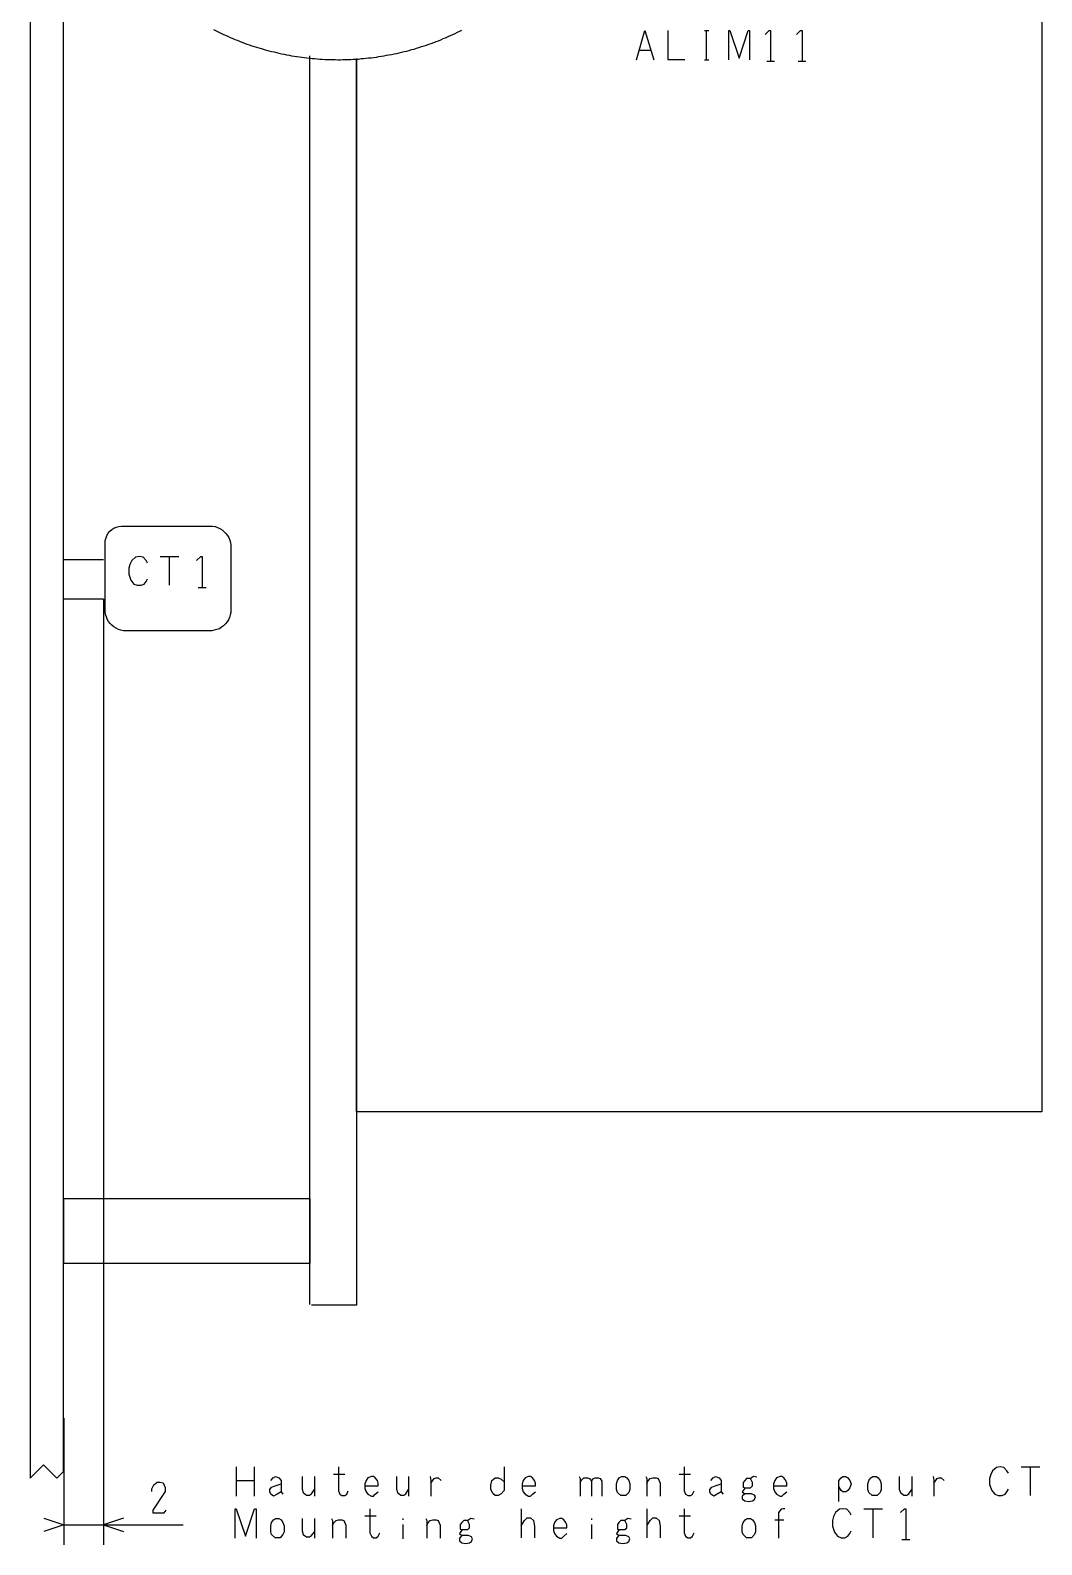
# Model space of a CAD drawing. Extents: x -228 to 961, y -124 to 716.
# Drawn here: x 561.4 to 698, y 202.1 to 406.4 of the extents above; entities that cross this region are included whole.
import ezdxf

# ---------------------------------------------------------------- set-up
doc = ezdxf.new("R2010")
doc.units = 0
doc.layers.add('1', color=1, linetype='CONTINUOUS')

msp = doc.modelspace()

# ---------------------------------------------------------------- linework, layer by layer
at = {"layer": '1'}
for p, q in [((561.42, 653.94), (561.42, 211.09)), ((565.92, 221.87), (565.92, 651.24)), ((697.98, 530.87), (697.98, 260.5)), ((586.18, 406.52), (586.5, 406.35)), ((586.5, 406.35), (586.8, 406.2)), ((586.8, 406.2), (587.13, 406.05)), ((587.13, 406.05), (587.43, 405.9)), ((587.43, 405.9), (587.75, 405.75)), ((587.75, 405.75), (588.08, 405.62)), ((588.08, 405.62), (588.4, 405.47)), ((588.4, 405.47), (588.7, 405.35)), ((588.7, 405.35), (589.03, 405.2)), ((589.03, 405.2), (589.35, 405.07)), ((589.35, 405.07), (589.68, 404.95)), ((589.68, 404.95), (590, 404.82)), ((590, 404.82), (590.33, 404.7)), ((590.33, 404.7), (590.65, 404.57)), ((590.65, 404.57), (590.98, 404.47)), ((614.9, 404.42), (615.23, 404.55)), ((615.23, 404.55), (615.55, 404.65)), ((615.55, 404.65), (615.9, 404.77)), ((615.9, 404.77), (616.23, 404.9)), ((616.23, 404.9), (616.55, 405.02)), ((616.55, 405.02), (616.85, 405.15)), ((616.85, 405.15), (617.18, 405.3)), ((617.18, 405.3), (617.5, 405.42)), ((617.5, 405.42), (617.83, 405.57)), ((617.83, 405.57), (618.15, 405.7)), ((618.15, 405.7), (618.45, 405.85)), ((618.45, 405.85), (618.78, 406)), ((618.78, 406), (619.08, 406.15)), ((619.08, 406.15), (619.4, 406.3)), ((619.4, 406.3), (619.7, 406.45)), ((643.28, 402.42), (644.4, 406.4)), ((644.4, 406.4), (645.6, 402.42)), ((647.5, 406.4), (647.5, 402.5)), ((652.43, 406.4), (653.03, 406.4)), ((652.68, 406.4), (652.68, 402.42)), ((655.73, 402.42), (655.73, 406.4)), ((655.73, 406.4), (655.88, 406.4)), ((655.88, 406.4), (657.13, 402.67)), ((657.13, 402.67), (658.33, 406.4)), ((658.33, 406.4), (658.53, 406.4)), ((658.53, 406.4), (658.53, 402.42)), ((660.65, 405.87), (661.18, 406.4)), ((661.18, 406.4), (661.38, 406.4)), ((661.38, 406.4), (661.38, 402.25)), ((664.88, 405.87), (665.43, 406.4)), ((665.43, 406.4), (665.63, 406.4)), ((665.63, 406.4), (665.63, 402.25)), ((590.98, 404.47), (591.33, 404.35)), ((591.33, 404.35), (591.65, 404.25)), ((591.65, 404.25), (591.98, 404.15)), ((591.98, 404.15), (592.3, 404.05)), ((592.3, 404.05), (592.65, 403.95)), ((592.65, 403.95), (592.98, 403.85)), ((592.98, 403.85), (593.3, 403.75)), ((593.3, 403.75), (593.65, 403.67)), ((593.65, 403.67), (593.98, 403.57)), ((593.98, 403.57), (594.33, 403.5)), ((594.33, 403.5), (594.65, 403.42)), ((594.65, 403.42), (595, 403.35)), ((595, 403.35), (595.35, 403.27)), ((595.35, 403.27), (595.68, 403.2)), ((595.68, 403.2), (596.03, 403.12)), ((596.03, 403.12), (596.38, 403.05)), ((596.38, 403.05), (596.7, 403)), ((596.7, 403), (597.05, 402.95)), ((597.05, 402.95), (597.4, 402.9)), ((597.4, 402.9), (597.75, 402.85)), ((597.75, 402.85), (598.08, 402.8)), ((598.08, 402.8), (598.43, 402.75)), ((598.43, 402.75), (598.78, 402.7)), ((598.78, 402.7), (599.13, 402.67)), ((599.13, 402.67), (599.48, 402.62)), ((599.15, 402.65), (599.15, 402.97)), ((599.15, 234.52), (599.15, 402.6)), ((599.48, 402.62), (599.83, 402.6)), ((599.83, 402.6), (600.15, 402.57)), ((600.15, 402.57), (600.5, 402.55)), ((600.5, 402.55), (600.85, 402.52)), ((600.85, 402.52), (601.2, 402.5)), ((601.2, 402.5), (601.55, 402.5)), ((601.55, 402.5), (601.9, 402.47)), ((604.33, 402.47), (604.68, 402.5)), ((604.68, 402.5), (605.03, 402.52)), ((605.03, 402.52), (605.38, 402.52)), ((605.38, 402.52), (605.73, 402.55)), ((605.45, 402.6), (605.45, 234.45)), ((605.45, 260.5), (605.45, 402.55)), ((605.73, 402.55), (606.08, 402.6)), ((606.08, 402.6), (606.43, 402.62)), ((606.43, 402.62), (606.75, 402.65)), ((606.75, 402.65), (607.1, 402.7)), ((607.1, 402.7), (607.45, 402.72)), ((607.45, 402.72), (607.8, 402.77)), ((607.8, 402.77), (608.15, 402.82)), ((608.15, 402.82), (608.5, 402.87)), ((608.5, 402.87), (608.83, 402.92)), ((608.83, 402.92), (609.18, 402.97)), ((609.18, 402.97), (609.53, 403.05)), ((609.53, 403.05), (609.85, 403.1)), ((609.85, 403.1), (610.2, 403.17)), ((610.2, 403.17), (610.55, 403.25)), ((610.55, 403.25), (610.88, 403.3)), ((610.88, 403.3), (611.23, 403.37)), ((611.23, 403.37), (611.55, 403.47)), ((611.55, 403.47), (611.9, 403.55)), ((611.9, 403.55), (612.25, 403.62)), ((612.25, 403.62), (612.58, 403.72)), ((612.58, 403.72), (612.9, 403.82)), ((612.9, 403.82), (613.25, 403.9)), ((613.25, 403.9), (613.58, 404)), ((613.58, 404), (613.9, 404.1)), ((613.9, 404.1), (614.25, 404.22)), ((614.25, 404.22), (614.58, 404.32)), ((614.58, 404.32), (614.9, 404.42)), ((643.68, 403.75), (645.2, 403.75)), ((647.5, 402.5), (649.78, 402.5)), ((601.9, 402.47), (602.25, 402.47)), ((602.25, 402.47), (602.6, 402.47)), ((602.6, 402.47), (602.95, 402.45)), ((602.95, 402.45), (603.3, 402.45)), ((603.3, 402.45), (603.63, 402.47)), ((603.63, 402.47), (603.98, 402.47)), ((603.98, 402.47), (604.33, 402.47)), ((652.43, 402.42), (653.03, 402.42)), ((660.85, 402.25), (661.9, 402.25)), ((665.08, 402.25), (666.15, 402.25)), ((572.42, 339.08), (572.72, 339.28)), ((572.72, 339.28), (573.02, 339.4)), ((573.02, 339.4), (573.37, 339.5)), ((573.37, 339.5), (573.72, 339.55)), ((573.72, 339.55), (573.82, 339.55)), ((573.82, 339.55), (574.37, 339.55)), ((574.37, 339.55), (585.67, 339.55)), ((585.67, 339.55), (586.02, 339.53)), ((586.02, 339.53), (586.37, 339.48)), ((586.37, 339.48), (586.7, 339.35)), ((586.7, 339.35), (587.02, 339.23)), ((587.02, 339.23), (587.32, 339.03)), ((571.52, 337.25), (571.55, 337.6)), ((571.52, 328.78), (571.52, 337.25)), ((571.55, 337.6), (571.65, 337.95)), ((571.65, 337.95), (571.77, 338.28)), ((571.77, 338.28), (571.95, 338.58)), ((571.95, 338.58), (572.17, 338.85)), ((572.17, 338.85), (572.42, 339.08)), ((587.32, 339.03), (587.57, 338.8)), ((587.57, 338.8), (587.82, 338.55)), ((587.82, 338.55), (588.05, 338.28)), ((588.05, 338.28), (588.22, 337.98)), ((588.22, 337.98), (588.35, 337.65)), ((588.35, 337.65), (588.45, 337.33)), ((588.45, 337.33), (588.5, 336.98)), ((575.65, 335.35), (575.13, 334.9)), ((576.13, 335.42), (575.65, 335.35)), ((576.65, 335.35), (576.13, 335.42)), ((577.05, 334.9), (576.65, 335.35)), ((578.98, 335.42), (581.5, 335.42)), ((580.18, 335.42), (580.18, 331.55)), ((583.88, 334.9), (584.43, 335.42)), ((584.43, 335.42), (584.63, 335.42)), ((584.63, 335.42), (584.63, 331.27)), ((588.5, 336.98), (588.5, 336.73)), ((588.5, 336.73), (588.5, 328.23)), ((565.93, 335.05), (571.3, 335.05)), ((574.88, 334.37), (574.73, 333.85)), ((574.73, 333.85), (574.73, 333.05)), ((574.73, 333.05), (575, 332.25)), ((575.13, 334.9), (574.88, 334.37)), ((577.25, 334.55), (577.05, 334.9)), ((575, 332.25), (575.4, 331.72)), ((575.4, 331.72), (575.85, 331.55)), ((575.85, 331.55), (576.4, 331.55)), ((576.4, 331.55), (576.8, 331.72)), ((576.8, 331.72), (577.05, 332.07)), ((577.05, 332.07), (577.25, 332.42)), ((584.08, 331.27), (585.15, 331.27)), ((571.3, 329.67), (565.93, 329.67)), ((571.3, 329.67), (571.3, 202.12)), ((571.52, 328.23), (571.52, 328.78)), ((571.55, 327.98), (571.52, 328.23)), ((571.6, 327.63), (571.55, 327.98)), ((571.7, 327.3), (571.6, 327.63)), ((571.82, 326.98), (571.7, 327.3)), ((572, 326.68), (571.82, 326.98)), ((588.17, 326.9), (588, 326.6)), ((588.32, 327.2), (588.17, 326.9)), ((588.42, 327.55), (588.32, 327.2)), ((588.5, 327.88), (588.42, 327.55)), ((588.5, 328.23), (588.5, 327.88)), ((572.22, 326.4), (572, 326.68)), ((572.45, 326.15), (572.22, 326.4)), ((572.72, 325.93), (572.45, 326.15)), ((573.02, 325.75), (572.72, 325.93)), ((573.35, 325.6), (573.02, 325.75)), ((573.67, 325.5), (573.35, 325.6)), ((574.02, 325.43), (573.67, 325.5)), ((574.37, 325.4), (574.02, 325.43)), ((585.67, 325.4), (574.37, 325.4)), ((585.95, 325.43), (585.67, 325.4)), ((586.27, 325.48), (585.95, 325.43)), ((586.62, 325.58), (586.27, 325.48)), ((586.95, 325.7), (586.62, 325.58)), ((587.25, 325.88), (586.95, 325.7)), ((587.52, 326.08), (587.25, 325.88)), ((587.77, 326.33), (587.52, 326.08)), ((588, 326.6), (587.77, 326.33)), ((697.98, 260.5), (605.45, 260.5)), ((565.93, 240.05), (565.93, 248.82)), ((565.93, 248.82), (599.15, 248.82)), ((599.15, 248.82), (599.15, 240.05)), ((599.15, 240.05), (565.93, 240.05)), ((605.45, 234.45), (599.4, 234.45)), ((565.92, 211.99), (565.92, 221.87)), ((565.93, 219.17), (565.93, 202.12)), ((561.42, 211.09), (563.22, 212.89)), ((563.22, 212.89), (565.02, 211.09)), ((589.23, 212.62), (589.23, 208.65)), ((591.63, 212.62), (591.63, 208.65)), ((603.03, 212.62), (603.03, 209.37)), ((625.38, 212.62), (625.38, 209.45)), ((649.7, 212.62), (649.7, 209.37)), ((691.88, 212.55), (691.35, 212.1)), ((692.35, 212.62), (691.88, 212.55)), ((692.88, 212.55), (692.35, 212.62)), ((693.28, 212.1), (692.88, 212.55)), ((695.2, 212.62), (697.73, 212.62)), ((696.4, 212.62), (696.4, 208.75)), ((565.02, 211.09), (565.92, 211.99)), ((578.1, 210.22), (578.55, 210.57)), ((578.55, 210.57), (578.95, 210.57)), ((578.95, 210.57), (579.35, 210.47)), ((579.35, 210.47), (579.63, 209.85)), ((589.23, 210.77), (591.63, 210.77)), ((593.88, 210.77), (594.2, 211.12)), ((594.2, 211.12), (594.55, 211.3)), ((594.55, 211.3), (595, 211.12)), ((595, 211.12), (595.28, 210.77)), ((595.28, 210.77), (595.28, 210.32)), ((598.13, 211.3), (598.13, 209.62)), ((599.78, 211.3), (599.78, 208.65)), ((602.38, 211.65), (603.9, 211.65)), ((606.75, 210.77), (606.6, 210.32)), ((607, 211.12), (606.75, 210.77)), ((607.48, 211.3), (607, 211.12)), ((607.75, 211.3), (607.48, 211.3)), ((608, 211.12), (607.75, 211.3)), ((608.28, 210.77), (608, 211.12)), ((608.4, 210.42), (608.28, 210.77)), ((610.85, 211.3), (610.85, 209.62)), ((612.5, 211.3), (612.5, 208.65)), ((615.43, 211.3), (615.5, 210.77)), ((615.5, 210.42), (615.95, 211.05)), ((615.5, 210.77), (615.5, 208.65)), ((615.95, 211.05), (616.23, 211.12)), ((616.23, 211.12), (616.5, 211.12)), ((616.5, 211.12), (616.9, 210.77)), ((623.58, 210.15), (623.73, 210.77)), ((623.73, 210.77), (624.18, 211.12)), ((624.18, 211.12), (624.58, 211.12)), ((624.58, 211.12), (624.98, 210.95)), ((624.98, 210.95), (625.38, 210.6)), ((627.98, 210.77), (627.83, 210.32)), ((628.23, 211.12), (627.98, 210.77)), ((628.7, 211.3), (628.23, 211.12)), ((628.95, 211.3), (628.7, 211.3)), ((629.23, 211.12), (628.95, 211.3)), ((629.5, 210.77), (629.23, 211.12)), ((629.63, 210.42), (629.5, 210.77)), ((635.53, 211.3), (635.65, 211.05)), ((635.65, 211.05), (635.65, 208.65)), ((635.65, 210.42), (635.78, 210.77)), ((635.78, 210.77), (636.18, 211.12)), ((636.18, 211.12), (636.65, 211.12)), ((636.65, 211.12), (636.93, 211.05)), ((636.93, 211.05), (637.18, 210.7)), ((637.18, 210.7), (637.45, 211.05)), ((637.18, 210.7), (637.18, 208.65)), ((637.45, 211.05), (637.7, 211.12)), ((637.7, 211.12), (638.1, 211.12)), ((638.1, 211.12), (638.38, 211.05)), ((638.38, 211.05), (638.58, 210.7)), ((638.58, 210.7), (638.58, 208.65)), ((640.55, 210.32), (640.7, 210.77)), ((640.7, 210.77), (640.95, 211.12)), ((640.95, 211.12), (641.23, 211.3)), ((641.23, 211.3), (641.7, 211.3)), ((641.7, 211.3), (641.95, 211.12)), ((641.95, 211.12), (642.23, 210.77)), ((642.23, 210.77), (642.35, 210.32)), ((644.55, 211.3), (644.68, 211.05)), ((644.68, 211.05), (644.68, 208.65)), ((644.68, 210.32), (644.8, 210.7)), ((644.8, 210.7), (645.13, 211.05)), ((645.13, 211.05), (645.48, 211.12)), ((645.48, 211.12), (645.93, 211.12)), ((645.93, 211.12), (646.2, 211.05)), ((646.2, 211.05), (646.48, 210.42)), ((649.05, 211.65), (650.58, 211.65)), ((653.3, 210.77), (653.63, 211.12)), ((653.63, 211.12), (653.95, 211.3)), ((653.95, 211.3), (654.43, 211.12)), ((654.43, 211.12), (654.68, 210.77)), ((654.68, 210.77), (654.68, 210.32)), ((657.88, 210.77), (657.68, 210.52)), ((657.68, 210.52), (657.68, 209.9)), ((658.13, 211.05), (657.88, 210.77)), ((658.68, 211.05), (658.13, 211.05)), ((659.05, 211.3), (658.68, 211.05)), ((658.8, 210.77), (658.68, 211.05)), ((658.93, 210.52), (658.8, 210.77)), ((658.93, 210.07), (658.93, 210.52)), ((659.53, 211.22), (659.05, 211.3)), ((661.93, 210.77), (661.78, 210.32)), ((662.18, 211.12), (661.93, 210.77)), ((662.65, 211.3), (662.18, 211.12)), ((662.9, 211.3), (662.65, 211.3)), ((663.18, 211.12), (662.9, 211.3)), ((663.45, 210.77), (663.18, 211.12)), ((663.58, 210.42), (663.45, 210.77)), ((670.6, 210.77), (670.88, 211.12)), ((670.6, 207.95), (670.6, 210.77)), ((670.88, 211.12), (671.13, 211.3)), ((671.13, 211.3), (671.53, 211.3)), ((671.53, 211.3), (671.8, 211.12)), ((671.8, 211.12), (672.05, 210.77)), ((672.05, 210.77), (672.25, 210.32)), ((674.5, 210.32), (674.65, 210.77)), ((674.65, 210.77), (674.9, 211.12)), ((674.9, 211.12), (675.18, 211.3)), ((675.18, 211.3), (675.65, 211.3)), ((675.65, 211.3), (675.9, 211.12)), ((675.9, 211.12), (676.18, 210.77)), ((676.18, 210.77), (676.3, 210.32)), ((678.75, 211.3), (678.75, 209.62)), ((680.43, 211.3), (680.43, 208.65)), ((683.33, 211.3), (683.4, 210.77)), ((683.4, 210.42), (683.85, 211.05)), ((683.4, 210.77), (683.4, 208.65)), ((683.85, 211.05), (684.13, 211.12)), ((684.13, 211.12), (684.4, 211.12)), ((684.4, 211.12), (684.8, 210.77)), ((691.1, 211.57), (690.95, 211.05)), ((690.95, 211.05), (690.95, 210.25)), ((691.35, 212.1), (691.1, 211.57)), ((693.48, 211.75), (693.28, 212.1)), ((577.83, 209.67), (578.1, 210.22)), ((577.83, 209.32), (577.83, 209.67)), ((579.63, 209.32), (577.95, 206.77)), ((579.63, 209.85), (579.63, 209.32)), ((593.75, 209.55), (594, 209.9)), ((593.75, 209.27), (593.75, 209.55)), ((593.88, 208.92), (593.75, 209.27)), ((594.28, 208.65), (593.88, 208.92)), ((594, 209.9), (594.48, 210.07)), ((594.75, 208.92), (594.28, 208.65)), ((594.48, 210.07), (595.28, 210.32)), ((595.28, 209.27), (594.75, 208.92)), ((595.28, 210.32), (595.28, 209.27)), ((595.28, 209.27), (595.53, 208.92)), ((598.13, 209.62), (598.25, 209.17)), ((598.25, 209.17), (598.73, 208.82)), ((598.73, 208.82), (599.13, 208.82)), ((599.13, 208.82), (599.38, 209)), ((599.38, 209), (599.78, 209.55)), ((603.03, 209.37), (603.23, 208.92)), ((603.23, 208.92), (603.5, 208.75)), ((603.5, 208.75), (603.9, 208.75)), ((603.9, 208.75), (604.15, 208.92)), ((604.15, 208.92), (604.35, 209.37)), ((606.6, 210.32), (606.6, 209.72)), ((606.6, 210.07), (608.4, 210.07)), ((606.6, 209.72), (606.75, 209.27)), ((606.75, 209.27), (607, 208.92)), ((607, 208.92), (607.48, 208.65)), ((607.48, 208.65), (607.75, 208.65)), ((607.75, 208.65), (608, 208.92)), ((608, 208.92), (608.4, 209.27)), ((608.4, 210.07), (608.4, 210.42)), ((610.85, 209.62), (610.98, 209.17)), ((610.98, 209.17), (611.45, 208.82)), ((611.45, 208.82), (611.85, 208.82)), ((611.85, 208.82), (612.13, 209)), ((612.13, 209), (612.5, 209.55)), ((623.58, 209.55), (623.58, 210.15)), ((623.93, 209), (623.58, 209.55)), ((624.18, 208.75), (623.93, 209)), ((624.58, 208.75), (624.18, 208.75)), ((624.98, 209), (624.58, 208.75)), ((625.38, 209.45), (624.98, 209)), ((627.83, 210.32), (627.83, 209.72)), ((627.83, 210.07), (629.63, 210.07)), ((627.83, 209.72), (627.98, 209.27)), ((627.98, 209.27), (628.23, 208.92)), ((628.23, 208.92), (628.7, 208.65)), ((628.7, 208.65), (628.95, 208.65)), ((628.95, 208.65), (629.23, 208.92)), ((629.23, 208.92), (629.63, 209.27)), ((629.63, 210.07), (629.63, 210.42)), ((640.55, 209.55), (640.55, 210.32)), ((640.7, 209.17), (640.55, 209.55)), ((641.15, 208.75), (640.7, 209.17)), ((641.83, 208.75), (641.15, 208.75)), ((642.23, 209.17), (641.83, 208.75)), ((642.35, 209.55), (642.23, 209.17)), ((642.35, 210.32), (642.35, 209.55)), ((646.48, 210.42), (646.48, 208.65)), ((649.7, 209.37), (649.9, 208.92)), ((649.9, 208.92), (650.18, 208.75)), ((650.18, 208.75), (650.58, 208.75)), ((650.58, 208.75), (650.85, 208.92)), ((650.85, 208.92), (651.05, 209.37)), ((653.15, 209.55), (653.43, 209.9)), ((653.15, 209.27), (653.15, 209.55)), ((653.3, 208.92), (653.15, 209.27)), ((653.7, 208.65), (653.3, 208.92)), ((653.43, 209.9), (653.9, 210.07)), ((654.15, 208.92), (653.7, 208.65)), ((653.9, 210.07), (654.68, 210.32)), ((654.68, 209.27), (654.15, 208.92)), ((654.68, 210.32), (654.68, 209.27)), ((654.68, 209.27), (654.95, 208.92)), ((657.93, 209.8), (657.53, 209.27)), ((657.53, 209.27), (657.88, 209)), ((657.88, 209), (657.53, 208.65)), ((657.53, 208.65), (657.53, 208.3)), ((657.68, 209.9), (657.93, 209.8)), ((658.8, 209), (657.88, 209)), ((657.93, 209.8), (658.68, 209.8)), ((658.68, 209.8), (658.93, 210.07)), ((659.2, 208.82), (658.8, 209)), ((659.33, 208.57), (659.2, 208.82)), ((659.2, 208.22), (659.33, 208.57)), ((661.78, 210.32), (661.78, 209.72)), ((661.78, 210.07), (663.58, 210.07)), ((661.78, 209.72), (661.93, 209.27)), ((661.93, 209.27), (662.18, 208.92)), ((662.18, 208.92), (662.65, 208.65)), ((662.65, 208.65), (662.9, 208.65)), ((662.9, 208.65), (663.18, 208.92)), ((663.18, 208.92), (663.58, 209.27)), ((663.58, 210.07), (663.58, 210.42)), ((670.88, 209.45), (670.6, 209.97)), ((671.13, 209.27), (670.88, 209.45)), ((671.53, 209.27), (671.13, 209.27)), ((671.8, 209.45), (671.53, 209.27)), ((672.05, 209.8), (671.8, 209.45)), ((672.25, 210.32), (672.05, 209.8)), ((674.5, 209.55), (674.5, 210.32)), ((674.65, 209.17), (674.5, 209.55)), ((675.1, 208.75), (674.65, 209.17)), ((675.78, 208.75), (675.1, 208.75)), ((676.18, 209.17), (675.78, 208.75)), ((676.3, 209.55), (676.18, 209.17)), ((676.3, 210.32), (676.3, 209.55)), ((678.75, 209.62), (678.9, 209.17)), ((678.9, 209.17), (679.35, 208.82)), ((679.35, 208.82), (679.75, 208.82)), ((679.75, 208.82), (680.03, 209)), ((680.03, 209), (680.43, 209.55)), ((690.95, 210.25), (691.23, 209.45)), ((691.23, 209.45), (691.63, 208.92)), ((691.63, 208.92), (692.08, 208.75)), ((692.08, 208.75), (692.63, 208.75)), ((692.63, 208.75), (693.03, 208.92)), ((693.03, 208.92), (693.28, 209.27)), ((693.28, 209.27), (693.48, 209.62)), ((577.95, 206.77), (577.95, 206.42)), ((577.95, 206.42), (579.48, 206.42)), ((579.48, 206.42), (579.75, 206.77)), ((589.1, 203), (589.1, 206.97)), ((589.1, 206.97), (589.23, 206.97)), ((589.23, 206.97), (590.5, 203.27)), ((590.5, 203.27), (591.7, 206.97)), ((591.7, 206.97), (591.9, 206.97)), ((591.9, 206.97), (591.9, 203)), ((607.28, 206.97), (607.28, 203.7)), ((627.7, 206.97), (627.7, 203.07)), ((644.68, 206.97), (644.68, 203.07)), ((649.7, 206.97), (649.7, 203.7)), ((657.53, 208.3), (657.88, 208.02)), ((657.88, 208.02), (658.4, 207.95)), ((658.4, 207.95), (658.93, 208.02)), ((658.93, 208.02), (659.2, 208.22)), ((662.78, 206.9), (662.45, 206.45)), ((662.45, 206.45), (662.45, 203)), ((663.05, 206.97), (662.78, 206.9)), ((663.3, 206.97), (663.05, 206.97)), ((670.13, 206.45), (669.88, 205.92)), ((670.68, 206.9), (670.13, 206.45)), ((671.13, 206.97), (670.68, 206.9)), ((671.65, 206.9), (671.13, 206.97)), ((672.05, 206.45), (671.65, 206.9)), ((672.25, 206.1), (672.05, 206.45)), ((673.98, 206.97), (676.5, 206.97)), ((675.18, 206.97), (675.18, 203.07)), ((678.9, 206.45), (679.43, 206.97)), ((679.43, 206.97), (679.63, 206.97)), ((679.63, 206.97), (679.63, 202.82)), ((563.23, 205.7), (565.93, 204.8)), ((565.93, 204.8), (563.23, 203.9)), ((565.93, 204.8), (582.08, 204.8)), ((574, 205.7), (571.3, 204.8)), ((571.3, 204.8), (574, 203.9)), ((593.88, 204.67), (594, 205.12)), ((593.88, 203.87), (593.88, 204.67)), ((594, 205.12), (594.28, 205.47)), ((594.28, 205.47), (594.55, 205.65)), ((594.55, 205.65), (595, 205.65)), ((595, 205.65), (595.28, 205.47)), ((595.28, 205.47), (595.53, 205.12)), ((595.53, 205.12), (595.68, 204.67)), ((595.68, 204.67), (595.68, 203.87)), ((598.13, 205.65), (598.13, 203.97)), ((599.78, 205.65), (599.78, 203)), ((602.1, 205.65), (602.23, 205.37)), ((602.23, 205.37), (602.23, 203)), ((602.23, 204.67), (602.38, 205.02)), ((602.38, 205.02), (602.7, 205.37)), ((602.7, 205.37), (603.03, 205.47)), ((603.03, 205.47), (603.5, 205.47)), ((603.5, 205.47), (603.75, 205.37)), ((603.75, 205.37), (604.03, 204.77)), ((604.03, 204.77), (604.03, 203)), ((606.6, 206), (608.13, 206)), ((611.73, 205.65), (611.73, 205.47)), ((611.73, 204.85), (611.73, 202.9)), ((614.83, 205.65), (614.98, 205.37)), ((614.98, 205.37), (614.98, 203)), ((614.98, 204.67), (615.1, 205.02)), ((615.1, 205.02), (615.43, 205.37)), ((615.43, 205.37), (615.75, 205.47)), ((615.75, 205.47), (616.23, 205.47)), ((616.23, 205.47), (616.5, 205.37)), ((616.5, 205.37), (616.75, 204.77)), ((616.75, 204.77), (616.75, 203)), ((619.68, 205.12), (619.48, 204.85)), ((619.48, 204.85), (619.48, 204.22)), ((619.95, 205.37), (619.68, 205.12)), ((620.48, 205.37), (619.95, 205.37)), ((620.88, 205.65), (620.48, 205.37)), ((620.6, 205.12), (620.48, 205.37)), ((620.48, 204.15), (620.73, 204.4)), ((620.73, 204.85), (620.6, 205.12)), ((620.73, 204.4), (620.73, 204.85)), ((621.33, 205.55), (620.88, 205.65)), ((627.7, 204.67), (628.15, 205.37)), ((628.15, 205.37), (628.5, 205.75)), ((628.5, 205.75), (628.95, 205.75)), ((628.95, 205.75), (629.35, 205.37)), ((629.35, 205.37), (629.5, 204.6)), ((629.5, 204.6), (629.5, 203.07)), ((632.2, 205.12), (632.08, 204.67)), ((632.08, 204.67), (632.08, 204.05)), ((632.08, 204.4), (633.88, 204.4)), ((632.48, 205.47), (632.2, 205.12)), ((632.93, 205.65), (632.48, 205.47)), ((633.2, 205.65), (632.93, 205.65)), ((633.48, 205.47), (633.2, 205.65)), ((633.73, 205.12), (633.48, 205.47)), ((633.88, 204.77), (633.73, 205.12)), ((633.88, 204.4), (633.88, 204.77)), ((637.18, 205.65), (637.18, 205.47)), ((637.18, 204.85), (637.18, 202.9)), ((640.9, 205.12), (640.7, 204.85)), ((640.7, 204.85), (640.7, 204.22)), ((641.15, 205.37), (640.9, 205.12)), ((641.7, 205.37), (641.15, 205.37)), ((642.08, 205.65), (641.7, 205.37)), ((641.83, 205.12), (641.7, 205.37)), ((641.7, 204.15), (641.95, 204.4)), ((641.95, 204.85), (641.83, 205.12)), ((641.95, 204.4), (641.95, 204.85)), ((642.55, 205.55), (642.08, 205.65)), ((644.68, 204.67), (645.13, 205.37)), ((645.13, 205.37), (645.48, 205.75)), ((645.48, 205.75), (645.93, 205.75)), ((645.93, 205.75), (646.33, 205.37)), ((646.33, 205.37), (646.48, 204.6)), ((646.48, 204.6), (646.48, 203.07)), ((649.05, 206), (650.58, 206)), ((657.53, 204.67), (657.68, 205.12)), ((657.53, 203.87), (657.53, 204.67)), ((657.68, 205.12), (657.93, 205.47)), ((657.93, 205.47), (658.2, 205.65)), ((658.2, 205.65), (658.68, 205.65)), ((658.68, 205.65), (658.93, 205.47)), ((658.93, 205.47), (659.2, 205.12)), ((659.2, 205.12), (659.33, 204.67)), ((659.33, 204.67), (659.33, 203.87)), ((661.93, 205.47), (663.18, 205.47)), ((669.88, 205.92), (669.75, 205.37)), ((669.75, 205.37), (669.75, 204.6)), ((669.75, 204.6), (670, 203.8)), ((594, 203.52), (593.88, 203.87)), ((594.48, 203.07), (594, 203.52)), ((595.15, 203.07), (594.48, 203.07)), ((595.53, 203.52), (595.15, 203.07)), ((595.68, 203.87), (595.53, 203.52)), ((598.13, 203.97), (598.25, 203.52)), ((598.25, 203.52), (598.73, 203.17)), ((598.73, 203.17), (599.13, 203.17)), ((599.13, 203.17), (599.38, 203.35)), ((599.38, 203.35), (599.78, 203.87)), ((607.28, 203.7), (607.48, 203.27)), ((607.48, 203.27), (607.75, 203.07)), ((607.75, 203.07), (608.13, 203.07)), ((608.13, 203.07), (608.4, 203.27)), ((608.4, 203.27), (608.6, 203.7)), ((619.75, 204.15), (619.35, 203.62)), ((619.35, 203.62), (619.68, 203.35)), ((619.68, 203.35), (619.35, 203)), ((619.35, 203), (619.35, 202.65)), ((619.35, 202.65), (619.68, 202.37)), ((619.48, 204.22), (619.75, 204.15)), ((620.6, 203.35), (619.68, 203.35)), ((619.68, 202.37), (620.2, 202.3)), ((619.75, 204.15), (620.48, 204.15)), ((620.2, 202.3), (620.73, 202.37)), ((621, 203.17), (620.6, 203.35)), ((620.73, 202.37), (621, 202.55)), ((621.13, 202.9), (621, 203.17)), ((621, 202.55), (621.13, 202.9)), ((632.08, 204.05), (632.2, 203.62)), ((632.2, 203.62), (632.48, 203.27)), ((632.48, 203.27), (632.93, 203)), ((632.93, 203), (633.2, 203)), ((633.2, 203), (633.48, 203.27)), ((633.48, 203.27), (633.88, 203.62)), ((640.95, 204.15), (640.55, 203.62)), ((640.55, 203.62), (640.9, 203.35)), ((640.9, 203.35), (640.55, 203)), ((640.55, 203), (640.55, 202.65)), ((640.55, 202.65), (640.9, 202.37)), ((640.7, 204.22), (640.95, 204.15)), ((641.83, 203.35), (640.9, 203.35)), ((640.9, 202.37), (641.43, 202.3)), ((640.95, 204.15), (641.7, 204.15)), ((641.43, 202.3), (641.95, 202.37)), ((642.23, 203.17), (641.83, 203.35)), ((641.95, 202.37), (642.23, 202.55)), ((642.35, 202.9), (642.23, 203.17)), ((642.23, 202.55), (642.35, 202.9)), ((649.7, 203.7), (649.9, 203.27)), ((649.9, 203.27), (650.18, 203.07)), ((650.18, 203.07), (650.58, 203.07)), ((650.58, 203.07), (650.85, 203.27)), ((650.85, 203.27), (651.05, 203.7)), ((657.68, 203.52), (657.53, 203.87)), ((658.13, 203.07), (657.68, 203.52)), ((658.8, 203.07), (658.13, 203.07)), ((659.2, 203.52), (658.8, 203.07)), ((659.33, 203.87), (659.2, 203.52)), ((670, 203.8), (670.4, 203.27)), ((670.4, 203.27), (670.88, 203.07)), ((670.88, 203.07), (671.4, 203.07)), ((671.4, 203.07), (671.8, 203.27)), ((671.8, 203.27), (672.05, 203.62)), ((672.05, 203.62), (672.25, 203.97)), ((679.1, 202.82), (680.15, 202.82))]:
    msp.add_line(p, q, dxfattribs=at)

doc.saveas('drawing.dxf')
